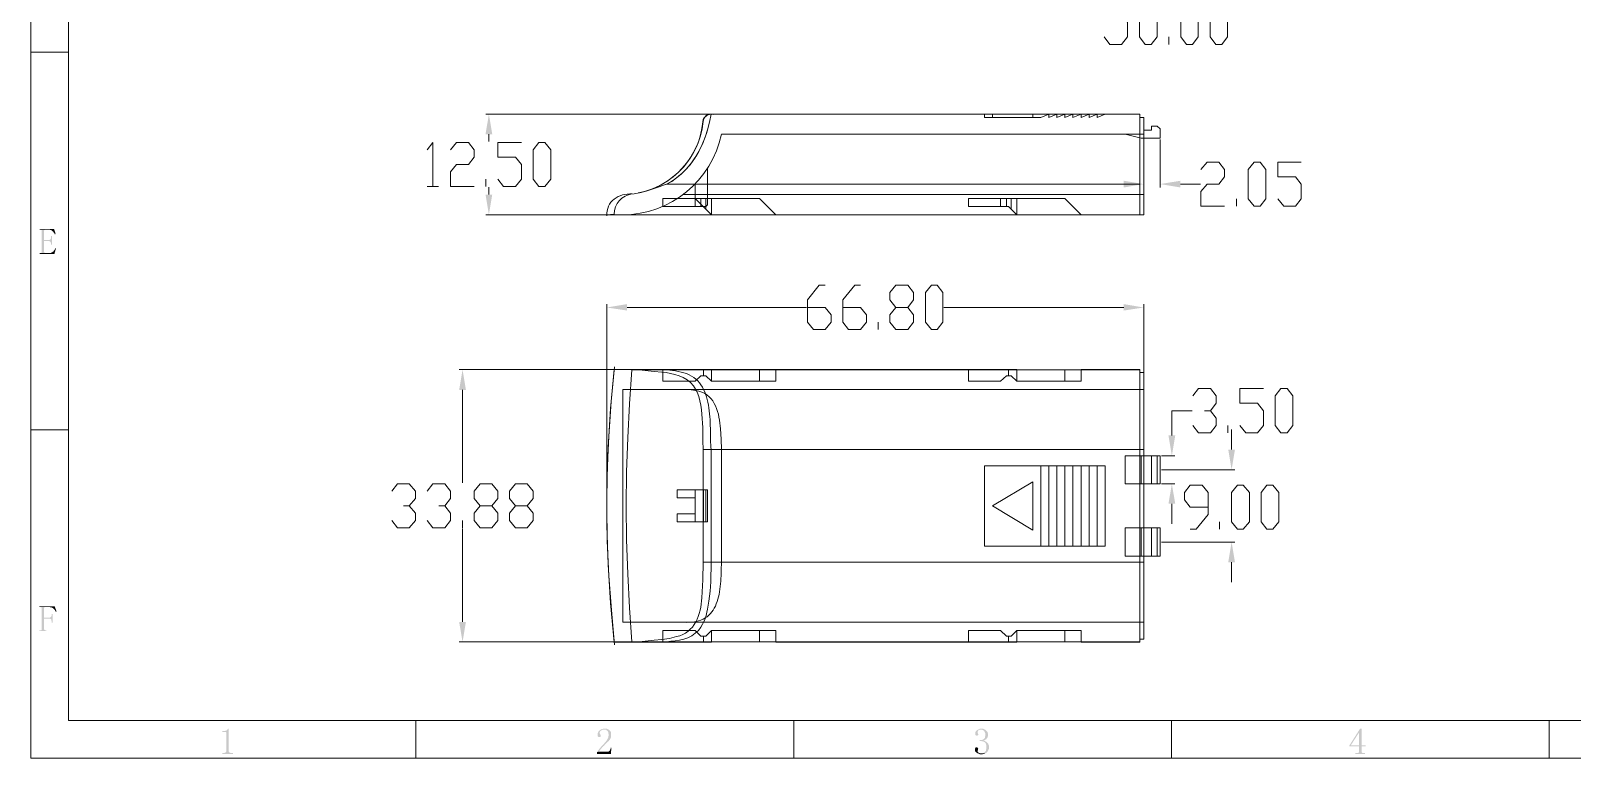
# Model space of a CAD drawing. Header units: millimetres. Extents: x 0 to 210, y 1 to 151.
# Drawn here: x 0.1 to 106.6, y 0.8 to 51.1 of the extents above; entities that cross this region are included whole.
import ezdxf

# ---------------------------------------------------------------- set-up
doc = ezdxf.new("R2010")
doc.units = ezdxf.units.MM

msp = doc.modelspace()

# ---------------------------------------------------------------- hatches: boundary and pattern name
h = msp.add_hatch(color=7)
h.dxf.hatch_style = 2
h.paths.add_polyline_path([(31.534592, 43.914313), (32.000202, 43.914313), (31.767397, 45.289978)])
h = msp.add_hatch(color=7)
h.dxf.hatch_style = 2
h.paths.add_polyline_path([(75.61938, 40.697372), (75.61938, 40.231762), (76.995045, 40.464567)])
h = msp.add_hatch(color=7)
h.dxf.hatch_style = 2
h.paths.add_polyline_path([(79.534735, 40.697372), (79.534735, 40.231762), (78.137906, 40.464567)])
h = msp.add_hatch(color=7)
h.dxf.hatch_style = 2
h.paths.add_polyline_path([(31.534592, 39.744988), (32.000202, 39.744988), (31.767397, 38.348159)])
h = msp.add_hatch(color=7)
h.dxf.hatch_style = 2
h.paths.add_polyline_path([(1.735561, 37.353447), (0.740849, 37.353447), (0.740849, 37.311119), (1.4181, 37.311119), (1.481592, 37.289955), (1.52392, 37.289955), (1.566249, 37.26879), (1.608577, 37.226462), (1.629741, 37.205298), (1.672069, 37.184134), (1.693233, 37.141806), (1.735561, 37.099478), (1.756725, 37.05715), (1.777889, 36.993657), (1.841382, 37.014821)])
h = msp.add_hatch(color=7)
h.dxf.hatch_style = 2
h.paths.add_polyline_path([(1.037146, 36.59154), (1.037146, 37.247626), (1.079475, 37.289955), (1.121803, 37.311119), (1.4181, 37.311119), (0.783177, 37.311119), (0.825506, 37.289955), (0.867834, 37.289955), (0.867834, 35.723812), (0.84667, 35.702648), (0.804341, 35.702648), (1.121803, 35.702648), (1.079475, 35.723812), (1.05831, 35.723812), (1.037146, 35.787305), (1.037146, 36.528048), (1.333444, 36.528048), (1.396936, 36.528048), (1.439264, 36.506883), (1.481592, 36.464555), (1.52392, 36.379899), (1.52392, 36.274078), (1.587413, 36.274078), (1.587413, 36.866673), (1.52392, 36.866673), (1.52392, 36.739688), (1.502756, 36.676196), (1.481592, 36.655032), (1.481592, 36.633868), (1.396936, 36.59154)])
h = msp.add_hatch(color=7)
h.dxf.hatch_style = 2
h.paths.add_polyline_path([(1.820218, 36.041274), (1.799053, 35.998945), (1.777889, 35.935453), (1.735561, 35.893125), (1.714397, 35.850797), (1.693233, 35.808469), (1.650905, 35.787305), (1.629741, 35.76614), (1.545084, 35.723812), (1.502756, 35.702648), (0.740849, 35.702648), (0.740849, 35.639156), (1.756725, 35.639156), (1.862546, 36.020109)])
h = msp.add_hatch(color=7)
h.dxf.hatch_style = 2
h.paths.add_polyline_path([(41.312399, 32.168246), (41.312399, 31.7238), (39.915569, 31.935441)])
h = msp.add_hatch(color=7)
h.dxf.hatch_style = 2
h.paths.add_polyline_path([(75.61938, 32.168246), (75.61938, 31.7238), (76.995045, 31.935441)])
h = msp.add_hatch(color=7)
h.dxf.hatch_style = 2
h.paths.add_polyline_path([(29.714481, 26.242303), (30.180091, 26.242303), (29.947286, 27.639132)])
h = msp.add_hatch(color=7)
h.dxf.hatch_style = 2
h.paths.add_polyline_path([(78.709336, 23.088854), (79.174946, 23.088854), (78.942141, 21.692024)])
h = msp.add_hatch(color=7)
h.dxf.hatch_style = 2
h.paths.add_polyline_path([(82.836332, 22.115306), (83.301942, 22.115306), (83.069137, 20.718477)])
h = msp.add_hatch(color=7)
h.dxf.hatch_style = 2
h.paths.add_polyline_path([(78.709336, 18.369263), (79.174946, 18.369263), (78.942141, 19.744929)])
h = msp.add_hatch(color=7)
h.dxf.hatch_style = 2
h.paths.add_polyline_path([(82.836332, 14.326923), (83.301942, 14.326923), (83.069137, 15.723753)])
h = msp.add_hatch(color=7)
h.dxf.hatch_style = 2
h.paths.add_polyline_path([(1.777889, 11.279295), (0.719685, 11.279295), (0.719685, 11.236967), (1.4181, 11.236967), (1.460428, 11.215803), (1.52392, 11.215803), (1.566249, 11.194639), (1.650905, 11.15231), (1.693233, 11.109982), (1.735561, 11.088818), (1.756725, 11.04649), (1.799053, 11.004162), (1.820218, 10.961834), (1.841382, 10.898341), (1.904874, 10.919505)])
h = msp.add_hatch(color=7)
h.dxf.hatch_style = 2
h.paths.add_polyline_path([(1.037146, 10.496224), (1.037146, 11.173474), (1.079475, 11.215803), (1.121803, 11.236967), (1.4181, 11.236967), (0.783177, 11.236967), (0.825506, 11.215803), (0.867834, 11.215803), (0.867834, 9.64966), (0.84667, 9.628496), (0.719685, 9.628496), (0.719685, 9.565004), (1.206459, 9.565004), (1.206459, 9.628496), (1.121803, 9.628496), (1.079475, 9.64966), (1.05831, 9.64966), (1.037146, 9.713153), (1.037146, 10.432732), (1.375772, 10.432732), (1.439264, 10.432732), (1.481592, 10.411567), (1.52392, 10.390403), (1.545084, 10.348075), (1.545084, 10.305747), (1.566249, 10.263419), (1.566249, 10.157598), (1.629741, 10.157598), (1.629741, 10.750193), (1.566249, 10.750193), (1.566249, 10.623208), (1.545084, 10.58088), (1.52392, 10.559716), (1.52392, 10.538552), (1.439264, 10.496224)])
h = msp.add_hatch(color=7)
h.dxf.hatch_style = 2
h.paths.add_polyline_path([(29.714481, 10.199927), (30.180091, 10.199927), (29.947286, 8.824261)])
h = msp.add_hatch(color=7)
h.dxf.hatch_style = 2
h.paths.add_polyline_path([(13.799089, 2.813661), (13.756761, 2.813661), (13.714433, 2.771333), (13.693269, 2.729005), (13.608613, 2.686677), (13.54512, 2.665513), (13.354643, 2.665513), (13.354643, 2.60202), (13.566284, 2.60202), (13.608613, 2.580856), (13.629777, 2.559692), (13.629777, 1.268683), (13.608613, 1.205191), (13.587448, 1.184027), (13.502792, 1.141699), (13.354643, 1.141699), (13.354643, 1.078206), (14.095386, 1.078206), (14.095386, 1.141699), (13.926074, 1.141699), (13.841417, 1.184027), (13.820253, 1.205191), (13.799089, 1.247519), (13.799089, 1.289847)])
h = msp.add_hatch(color=7)
h.dxf.hatch_style = 2
h.paths.add_polyline_path([(39.725093, 2.750169), (39.852077, 2.750169), (39.894405, 2.729005), (39.915569, 2.686677), (39.957897, 2.665513), (39.979062, 2.644348), (40.02139, 2.559692), (40.02139, 2.4962), (40.042554, 2.453872), (40.042554, 2.348051), (40.02139, 2.284559), (40.02139, 2.242231), (40.000226, 2.199903), (39.979062, 2.13641), (39.957897, 2.094082), (39.936733, 2.072918), (39.915569, 2.03059), (39.894405, 1.988262), (39.852077, 1.945934), (39.830913, 1.903606), (39.746257, 1.818949), (39.725093, 1.776621), (39.492288, 1.543816), (39.471124, 1.501488), (39.449959, 1.480324), (39.407631, 1.437996), (39.386467, 1.416832), (39.344139, 1.353339), (39.322975, 1.311011), (39.280647, 1.268683), (39.259483, 1.247519), (39.238319, 1.205191), (39.344139, 1.226355), (39.365303, 1.247519), (39.386467, 1.289847), (39.407631, 1.311011), (39.449959, 1.353339), (39.492288, 1.416832), (39.55578, 1.480324), (39.576944, 1.501488), (39.598108, 1.543816), (39.640436, 1.56498), (39.6616, 1.607308), (39.703928, 1.628472), (39.746257, 1.670801), (39.767421, 1.713129), (39.809749, 1.755457), (39.979062, 1.92477), (40.02139, 1.945934), (40.063718, 1.988262), (40.084882, 2.03059), (40.12721, 2.072918), (40.211867, 2.242231), (40.211867, 2.538528), (40.148374, 2.665513), (40.084882, 2.729005), (39.957897, 2.792497), (39.915569, 2.813661), (39.809749, 2.813661), (39.746257, 2.813661), (39.6616, 2.813661), (39.598108, 2.792497), (39.55578, 2.792497), (39.513452, 2.771333), (39.471124, 2.750169), (39.407631, 2.686677), (39.365303, 2.665513), (39.344139, 2.623184), (39.322975, 2.580856), (39.301811, 2.538528), (39.280647, 2.4962), (39.280647, 2.305723), (39.301811, 2.284559), (39.344139, 2.242231), (39.428795, 2.242231), (39.471124, 2.263395), (39.492288, 2.284559), (39.492288, 2.369215), (39.471124, 2.411544), (39.449959, 2.432708), (39.428795, 2.475036), (39.428795, 2.580856), (39.471124, 2.665513), (39.513452, 2.686677), (39.534616, 2.707841), (39.619272, 2.750169)])
h = msp.add_hatch(color=7)
h.dxf.hatch_style = 2
h.paths.add_polyline_path([(65.756916, 2.750169), (65.841573, 2.750169), (65.883901, 2.729005), (65.926229, 2.707841), (65.968557, 2.686677), (66.032049, 2.559692), (66.053213, 2.4962), (66.053213, 2.305723), (66.032049, 2.242231), (66.032049, 2.199903), (66.010885, 2.157575), (65.968557, 2.115246), (65.926229, 2.094082), (65.883901, 2.072918), (65.799244, 2.03059), (65.67226, 2.03059), (65.67226, 1.967098), (65.799244, 1.967098), (65.841573, 1.945934), (65.905065, 1.945934), (65.989721, 1.903606), (66.010885, 1.882441), (66.053213, 1.861277), (66.053213, 1.840113), (66.074378, 1.818949), (66.095542, 1.776621), (66.116706, 1.713129), (66.116706, 1.670801), (66.13787, 1.607308), (66.13787, 1.501488), (66.116706, 1.437996), (66.116706, 1.395668), (66.095542, 1.332175), (66.095542, 1.289847), (66.074378, 1.268683), (66.053213, 1.226355), (66.032049, 1.226355), (66.010885, 1.184027), (65.926229, 1.141699), (65.862737, 1.120534), (65.756916, 1.120534), (66.053213, 1.120534), (66.13787, 1.162863), (66.201362, 1.226355), (66.307182, 1.437996), (66.307182, 1.649637), (66.286018, 1.691965), (66.264854, 1.755457), (66.24369, 1.797785), (66.222526, 1.797785), (66.201362, 1.840113), (66.13787, 1.903606), (66.095542, 1.92477), (66.032049, 1.967098), (65.989721, 1.988262), (65.926229, 2.009426), (65.968557, 2.009426), (66.032049, 2.051754), (66.116706, 2.094082), (66.13787, 2.13641), (66.180198, 2.157575), (66.180198, 2.178739), (66.222526, 2.263395), (66.24369, 2.326887), (66.24369, 2.475036), (66.222526, 2.517364), (66.222526, 2.559692), (66.201362, 2.60202), (66.053213, 2.750169), (66.010885, 2.771333), (65.947393, 2.792497), (65.905065, 2.813661), (65.862737, 2.813661), (65.799244, 2.813661), (65.67226, 2.813661), (65.587604, 2.771333), (65.460619, 2.707841), (65.418291, 2.665513), (65.375963, 2.580856), (65.375963, 2.390379), (65.397127, 2.369215), (65.481783, 2.326887), (65.502947, 2.348051), (65.545275, 2.369215), (65.56644, 2.390379), (65.56644, 2.453872), (65.524111, 2.538528), (65.524111, 2.60202), (65.545275, 2.665513), (65.608768, 2.729005), (65.67226, 2.750169)])
h = msp.add_hatch(color=7)
h.dxf.hatch_style = 2
h.paths.add_polyline_path([(91.873396, 2.559692), (91.873396, 1.670801), (91.301966, 1.670801), (92.042709, 1.670801), (92.042709, 2.813661), (91.936889, 2.813661), (91.196146, 1.649637), (91.196146, 1.607308), (91.873396, 1.607308), (91.873396, 1.205191), (91.852232, 1.162863), (91.831068, 1.162863), (91.78874, 1.141699), (91.619427, 1.141699), (91.619427, 1.078206), (92.275514, 1.078206), (92.275514, 1.141699), (92.127365, 1.141699), (92.085037, 1.162863), (92.042709, 1.205191), (92.042709, 1.607308), (92.317842, 1.607308), (92.317842, 1.670801), (91.301966, 1.670801)])
h = msp.add_hatch(color=7)
h.dxf.hatch_style = 2
h.paths.add_polyline_path([(40.233031, 1.501488), (40.190702, 1.501488), (40.169538, 1.480324), (40.169538, 1.416832), (40.106046, 1.289847), (40.084882, 1.289847), (40.042554, 1.247519), (40.000226, 1.226355), (39.344139, 1.226355), (39.238319, 1.205191), (39.238319, 1.078206), (40.190702, 1.078206)])
h = msp.add_hatch(color=7)
h.dxf.hatch_style = 2
h.paths.add_polyline_path([(65.439455, 1.543816), (65.418291, 1.543816), (65.375963, 1.501488), (65.375963, 1.480324), (65.333635, 1.437996), (65.333635, 1.374503), (65.354799, 1.311011), (65.354799, 1.268683), (65.397127, 1.226355), (65.418291, 1.184027), (65.460619, 1.162863), (65.481783, 1.141699), (65.524111, 1.120534), (65.587604, 1.09937), (65.67226, 1.057042), (65.862737, 1.057042), (65.926229, 1.078206), (65.968557, 1.078206), (66.053213, 1.120534), (65.693424, 1.120534), (65.56644, 1.184027), (65.524111, 1.226355), (65.524111, 1.268683), (65.545275, 1.332175), (65.545275, 1.374503), (65.56644, 1.416832), (65.56644, 1.437996), (65.545275, 1.480324), (65.524111, 1.501488), (65.502947, 1.522652)])

# ---------------------------------------------------------------- linework, layer by layer
at = {"color": 7, "lineweight": 0}
for points in [[(0.127091, 0.781909), (0.127091, 150.517806)], [(2.730273, 3.385091), (2.730273, 147.914623)], [(74.264878, 50.644492), (74.666996, 50.11539), (75.471231, 50.11539), (75.873349, 50.644492), (75.873349, 51.660368), (75.471231, 52.168306), (74.264878, 52.168306), (74.264878, 53.184182), (75.873349, 53.184182)], [(78.7305, 50.11539), (78.7305, 50.644492)], [(2.730273, 49.586288), (0.127091, 49.586288)], [(54.666936, 45.289978), (31.555756, 45.289978)], [(41.291235, 39.744988), (41.794712, 39.789807), (42.286788, 39.881794), (42.76493, 40.018557), (43.226608, 40.197701), (43.669289, 40.416834), (44.090443, 40.673563), (44.487539, 40.965493), (44.858044, 41.290231), (45.199429, 41.645385), (45.50916, 42.02856), (45.784708, 42.437364), (46.023541, 42.869402), (46.223127, 43.322283), (46.380935, 43.793612), (46.494433, 44.280995), (46.561092, 44.78204)], [(47.238343, 45.289978), (46.984373, 45.289978), (46.818748, 45.213705), (46.677891, 45.093549), (46.579164, 44.939333), (46.539928, 44.760876), (46.486363, 44.315061), (46.393749, 43.878541), (46.26401, 43.453292), (46.09907, 43.041294), (45.900852, 42.644525), (45.671281, 42.264961), (45.412279, 41.904582), (45.12577, 41.565364), (44.813679, 41.249287), (44.477928, 40.958327), (44.120442, 40.694463), (43.743144, 40.459673), (43.347957, 40.255935), (42.936806, 40.085226), (42.511615, 39.949525), (42.074306, 39.850809)], [(46.539928, 44.760876), (46.486564, 44.315879), (46.394038, 43.879857), (46.264292, 43.454834), (46.099268, 43.042832), (45.900909, 42.645875), (45.671157, 42.265984), (45.411953, 41.905184), (45.125241, 41.565496), (44.812962, 41.248945), (44.47706, 40.957552), (44.119475, 40.693341), (43.742152, 40.458334), (43.34703, 40.254554), (42.936054, 40.084025), (42.511165, 39.948769), (42.074306, 39.850809)], [(47.111358, 45.289978), (47.008654, 44.755519), (46.874915, 44.226748), (46.708207, 43.707632), (46.506594, 43.202142), (46.268143, 42.714243), (45.990918, 42.247906), (45.672986, 41.807098), (45.312411, 41.395787), (45.037278, 41.141818), (44.719816, 40.887849), (44.402355, 40.655044), (44.06373, 40.464567)], [(47.301835, 45.268814), (47.206559, 45.287734), (47.107621, 45.293517), (47.008369, 45.285493), (46.912151, 45.262994), (46.822315, 45.225349), (46.74221, 45.171889), (46.675184, 45.101945), (46.624584, 45.014845), (46.539928, 44.760876)], [(47.111358, 45.289978), (46.899717, 45.268814), (46.730404, 45.14183), (46.60342, 44.993681), (46.561092, 44.78204)], [(76.719912, 45.289978), (47.111358, 45.289978)], [(66.010885, 45.289978), (66.010885, 45.078338)], [(69.883913, 45.078338), (66.010885, 45.078338)], [(66.561152, 45.289978), (66.561152, 45.078338)], [(69.333647, 45.289978), (69.333647, 45.078338)], [(70.455343, 45.289978), (69.883913, 45.078338)], [(71.005609, 45.289978), (70.455343, 45.078338)], [(70.455343, 45.078338), (70.455343, 45.289978)], [(71.555875, 45.289978), (71.005609, 45.078338)], [(71.005609, 45.078338), (71.005609, 45.289978)], [(72.106142, 45.289978), (71.555875, 45.078338)], [(71.555875, 45.078338), (71.555875, 45.289978)], [(72.677572, 45.289978), (72.106142, 45.078338)], [(72.106142, 45.078338), (72.106142, 45.289978)], [(73.227838, 45.289978), (72.677572, 45.078338)], [(72.677572, 45.078338), (72.677572, 45.289978)], [(73.778104, 45.289978), (73.227838, 45.078338)], [(73.227838, 45.078338), (73.227838, 45.289978)], [(74.32837, 45.289978), (73.778104, 45.078338)], [(73.778104, 45.078338), (73.778104, 45.289978)], [(76.719912, 38.348159), (76.719912, 45.289978)], [(76.995045, 45.078338), (76.719912, 45.078338)], [(76.995045, 38.348159), (76.995045, 45.078338)], [(31.767397, 43.914313), (31.767397, 43.406375)], [(41.016102, 38.348159), (41.624151, 38.372141), (42.220793, 38.450321), (42.803269, 38.580338), (43.36882, 38.759833), (43.914687, 38.986448), (44.438111, 39.257822), (44.936332, 39.571596), (45.406591, 39.925412), (45.846129, 40.31691), (46.252187, 40.743731), (46.622006, 41.203515), (46.952826, 41.693903), (47.241888, 42.212536), (47.486434, 42.757055), (47.683703, 43.3251), (47.830937, 43.914313)], [(44.042566, 40.464567), (44.329723, 40.626789), (44.603191, 40.806787), (44.862915, 41.003485), (45.108839, 41.21581), (45.340907, 41.442687), (45.559063, 41.683042), (45.763252, 41.935801), (45.953418, 42.19989), (46.129505, 42.474234), (46.291456, 42.75776), (46.439217, 43.049392), (46.572732, 43.348058), (46.691944, 43.652682), (46.796799, 43.96219), (46.887239, 44.275509), (46.963209, 44.591564)], [(76.995045, 43.914313), (47.830937, 43.914313)], [(76.825732, 43.63918), (75.7252, 43.914313)], [(76.995045, 44.189446), (77.545311, 44.189446)], [(77.926265, 44.464579), (77.545311, 44.464579)], [(77.545311, 44.189446), (77.545311, 44.464579)], [(78.137906, 44.295266), (77.926265, 44.464579)], [(78.137906, 43.63918), (78.137906, 44.295266)], [(27.492252, 42.834945), (27.894369, 43.342883), (27.894369, 40.295255)], [(29.121886, 42.834945), (29.524004, 43.342883), (30.349403, 43.342883), (30.751521, 42.834945), (30.751521, 42.327007), (30.349403, 41.819069), (29.524004, 41.819069), (29.121886, 41.311131), (29.121886, 40.295255), (30.751521, 40.295255)], [(32.381155, 40.803193), (32.783273, 40.295255), (33.608672, 40.295255), (34.01079, 40.803193), (34.01079, 41.819069), (33.608672, 42.327007), (32.381155, 42.327007), (32.381155, 43.342883), (34.01079, 43.342883)], [(78.137906, 43.63918), (76.825732, 43.63918)], [(76.995045, 43.554524), (76.995045, 40.231762)], [(78.137906, 43.554524), (78.137906, 40.231762)], [(46.857389, 41.522771), (46.857389, 39.025409)], [(80.952729, 41.480443), (81.376011, 41.988381), (82.180246, 41.988381), (82.582363, 41.480443), (82.582363, 40.972505), (82.180246, 40.464567), (81.376011, 40.464567), (80.952729, 39.956629), (80.952729, 38.940753), (82.582363, 38.940753)], [(86.264914, 39.448691), (86.667032, 38.940753), (87.471267, 38.940753), (87.873384, 39.448691), (87.873384, 40.464567), (87.471267, 40.972505), (86.264914, 40.972505), (86.264914, 41.988381), (87.873384, 41.988381)], [(31.555756, 40.295255), (31.555756, 40.803193)], [(42.137798, 39.850809), (42.624572, 39.977793), (43.111346, 40.125942), (43.59812, 40.295255), (43.830925, 40.401075), (44.06373, 40.464567)], [(44.042566, 40.464567), (43.090182, 40.125942), (42.624572, 39.977793), (42.137798, 39.850809)], [(44.042566, 40.464567), (76.719912, 40.464567), (44.06373, 40.464567)], [(46.010826, 40.485731), (46.010826, 38.919589)], [(75.61938, 40.464567), (74.22255, 40.464567)], [(79.534735, 40.464567), (80.910401, 40.464567)], [(27.492252, 40.295255), (28.296487, 40.295255)], [(31.767397, 39.744988), (31.767397, 40.252926)], [(41.672188, 39.787316), (41.496985, 39.790684), (41.324601, 39.779783), (41.156301, 39.754853), (40.99335, 39.716136), (40.837013, 39.66387), (40.688554, 39.598297), (40.549239, 39.519656), (40.420333, 39.428188), (40.303099, 39.324134), (40.198804, 39.207733), (40.108712, 39.079225), (40.034088, 38.938852), (39.976197, 38.786852), (39.936304, 38.623468), (39.915673, 38.448937), (39.915569, 38.263502)], [(40.423507, 38.390487), (40.441949, 38.648497), (40.510197, 38.891729), (40.622634, 39.115657), (40.773641, 39.315754), (40.957601, 39.487495), (41.168896, 39.626354), (41.40191, 39.727803), (41.651024, 39.787316)], [(43.788597, 38.919589), (43.788597, 39.469855)], [(50.455283, 39.469855), (43.788597, 39.469855)], [(76.995045, 39.744988), (45.185426, 39.744988)], [(47.132522, 39.469855), (47.132522, 38.348159), (46.010826, 39.469855)], [(46.412943, 39.469855), (46.412943, 38.919589)], [(46.751569, 39.469855), (46.751569, 38.750276)], [(51.57698, 38.348159), (50.455283, 39.469855)], [(71.555875, 39.469855), (64.889189, 39.469855)], [(64.889189, 38.919589), (64.889189, 39.469855)], [(67.111418, 39.469855), (67.111418, 38.919589)], [(67.513535, 39.469855), (67.513535, 38.919589)], [(67.830997, 39.469855), (67.830997, 38.750276)], [(68.233114, 39.469855), (68.233114, 38.348159)], [(72.677572, 38.348159), (71.555875, 39.469855)], [(83.407763, 38.940753), (83.407763, 39.448691)], [(54.666936, 38.348159), (31.555756, 38.348159)], [(39.915569, 38.348159), (40.423507, 38.390487)], [(39.915569, 38.348159), (40.423507, 38.390487)], [(39.915569, 38.348159), (39.915569, 38.369323)], [(39.915569, 38.348159), (76.995045, 38.348159)], [(40.423507, 38.348159), (40.423507, 38.390487)], [(46.751569, 38.919589), (43.788597, 38.919589)], [(46.857389, 39.025409), (46.751569, 38.919589)], [(67.661684, 38.919589), (64.889189, 38.919589)], [(68.233114, 38.348159), (67.661684, 38.919589)], [(53.778045, 31.935441), (55.005561, 31.935441), (55.407679, 31.427503), (55.407679, 30.919565), (55.005561, 30.411627), (54.180162, 30.411627), (53.778045, 30.919565), (53.778045, 32.464543), (54.58228, 33.480419), (55.005561, 33.480419)], [(56.211914, 31.935441), (57.439431, 31.935441), (57.841549, 31.427503), (57.841549, 30.919565), (57.439431, 30.411627), (56.614032, 30.411627), (56.211914, 30.919565), (56.211914, 32.464543), (57.037314, 33.480419), (57.439431, 33.480419)], [(59.873301, 30.411627), (59.471183, 30.919565), (59.471183, 31.427503), (59.873301, 31.935441), (60.6987, 31.935441), (61.100818, 32.464543), (61.100818, 32.972481), (60.6987, 33.480419), (59.873301, 33.480419), (59.471183, 32.972481), (59.471183, 32.464543), (59.873301, 31.935441)], [(39.915569, 18.834873), (39.915569, 32.168246)], [(76.995045, 18.305771), (76.995045, 32.168246)], [(41.312399, 31.935441), (53.714552, 31.935441)], [(58.666948, 30.411627), (58.666948, 30.919565)], [(60.6987, 31.935441), (61.100818, 31.427503), (61.100818, 30.919565), (60.6987, 30.411627), (59.873301, 30.411627)], [(75.61938, 31.935441), (63.196062, 31.935441)], [(40.444671, 27.829609), (40.211867, 25.438067), (40.042554, 23.025362), (39.936733, 20.63382), (39.915569, 18.221115), (39.936733, 15.808409), (40.042554, 13.395703), (40.233031, 11.004162), (40.444671, 8.61262)], [(53.100794, 27.639132), (29.714481, 27.639132)], [(40.423507, 27.639132), (40.169538, 24.951293), (40.000226, 22.263455), (39.915569, 19.575616), (39.915569, 16.866613), (40.000226, 14.178774), (40.169538, 11.490936), (40.423507, 8.803097)], [(40.423507, 27.639132), (47.132522, 27.639132)], [(40.423507, 27.639132), (41.651024, 27.617968)], [(41.651024, 27.617968), (41.481712, 25.268755), (41.354727, 22.919541), (41.270071, 20.570328), (41.248907, 18.221115), (41.270071, 15.871901), (41.354727, 13.522688), (41.481712, 11.173474), (41.651024, 8.824261)], [(41.651024, 27.617968), (42.137798, 27.617968)], [(42.137798, 27.617968), (44.06373, 27.617968)], [(45.905005, 26.517436), (45.694716, 26.745613), (45.45464, 26.934252), (45.190407, 27.087533), (44.907648, 27.209633), (44.611991, 27.304733), (44.309068, 27.377012), (44.004508, 27.430647), (43.70394, 27.469819), (43.174838, 27.512148), (42.137798, 27.617968)], [(43.788597, 27.617968), (43.788597, 26.834897)], [(43.788597, 27.617968), (50.455283, 27.617968)], [(46.582256, 27.617968), (43.788597, 27.617968)], [(46.010826, 26.834897), (43.788597, 26.834897)], [(76.719912, 27.617968), (44.06373, 27.617968)], [(47.111358, 22.115306), (47.100363, 22.278446), (47.091998, 22.448624), (47.085691, 22.625155), (47.080871, 22.807353), (47.076964, 22.994534), (47.0734, 23.186012), (47.069606, 23.381101), (47.065012, 23.579117), (47.059045, 23.779373), (47.051133, 23.981185), (47.040704, 24.183868), (47.027187, 24.386735), (47.010011, 24.589102), (46.988602, 24.790283), (46.96239, 24.989593), (46.930802, 25.186347), (46.893267, 25.379859), (46.849213, 25.569444), (46.798068, 25.754416), (46.739261, 25.93409), (46.672219, 26.107782), (46.596371, 26.274804), (46.511145, 26.434473), (46.415969, 26.586103), (46.310272, 26.729008), (46.193481, 26.862504), (46.065025, 26.985904), (45.924332, 27.098524), (45.77083, 27.199678), (45.603948, 27.288681), (45.423113, 27.364847), (45.227754, 27.427491), (44.656324, 27.554476), (44.06373, 27.617968)], [(46.412943, 27.21585), (46.010826, 26.834897)], [(46.751569, 27.21585), (46.412943, 27.21585)], [(47.132522, 27.639132), (46.582256, 27.617968)], [(46.582256, 27.617968), (46.582256, 27.21585)], [(47.132522, 26.834897), (46.751569, 27.21585)], [(47.132522, 27.639132), (47.132522, 26.834897)], [(51.57698, 26.834897), (47.132522, 26.834897)], [(51.57698, 27.639132), (50.455283, 27.617968)], [(50.455283, 27.617968), (50.455283, 26.834897)], [(51.57698, 27.639132), (51.57698, 26.834897)], [(51.57698, 27.639132), (68.233114, 27.639132)], [(64.889189, 27.617968), (64.889189, 26.834897)], [(71.555875, 27.617968), (64.889189, 27.617968), (67.661684, 27.617968)], [(67.111418, 26.834897), (64.889189, 26.834897)], [(67.513535, 27.21585), (67.111418, 26.834897)], [(67.830997, 27.21585), (67.513535, 27.21585)], [(68.233114, 27.639132), (67.661684, 27.617968)], [(67.661684, 27.617968), (67.661684, 27.21585)], [(68.233114, 26.834897), (67.830997, 27.21585)], [(68.233114, 27.639132), (68.233114, 26.834897)], [(72.677572, 26.834897), (68.233114, 26.834897)], [(72.677572, 27.639132), (71.555875, 27.617968)], [(71.555875, 27.617968), (71.555875, 26.834897)], [(72.677572, 27.639132), (76.719912, 27.639132)], [(72.677572, 27.639132), (72.677572, 26.834897)], [(76.719912, 8.803097), (76.719912, 27.639132)], [(76.995045, 27.448655), (76.719912, 27.448655)], [(76.995045, 27.448655), (76.995045, 9.014738)], [(29.947286, 26.242303), (29.947286, 19.808421)], [(41.016102, 10.178763), (41.016102, 26.263467)], [(76.995045, 26.263467), (41.016102, 26.263467)], [(45.185426, 26.263467), (45.545216, 26.263467), (45.905005, 26.221138), (46.264795, 26.157646), (46.472903, 26.090379), (46.660656, 26.002069), (46.829154, 25.894499), (46.979496, 25.769451), (47.11278, 25.628707), (47.230106, 25.47405), (47.332573, 25.307264), (47.42128, 25.13013), (47.497325, 24.944431), (47.561808, 24.75195), (47.615828, 24.554469), (47.660483, 24.353772), (47.696874, 24.15164), (47.726098, 23.949856), (47.749255, 23.750203), (47.767445, 23.554464), (47.809773, 22.834885), (47.830937, 22.115306)], [(45.905005, 26.517436), (46.03199, 26.284631), (46.158974, 26.07299), (46.257172, 25.778117), (46.334967, 25.479155), (46.395334, 25.176813), (46.44125, 24.871796), (46.475691, 24.564811), (46.501634, 24.256566), (46.522054, 23.947766), (46.539928, 23.63912), (46.539928, 22.729065), (46.561092, 22.115306)], [(80.381299, 25.819021), (80.783416, 26.326959), (81.608815, 26.326959), (82.010933, 25.819021), (82.010933, 25.311083), (81.608815, 24.803145), (81.185534, 24.803145)], [(83.640568, 23.787269), (84.042685, 23.279331), (84.84692, 23.279331), (85.270202, 23.787269), (85.270202, 24.803145), (84.84692, 25.311083), (83.640568, 25.311083), (83.640568, 26.326959), (85.270202, 26.326959)], [(78.942141, 23.088854), (78.942141, 24.803145), (80.33897, 24.803145)], [(81.608815, 24.803145), (82.010933, 24.295207), (82.010933, 23.787269), (81.608815, 23.279331), (80.783416, 23.279331), (80.381299, 23.787269)], [(2.730273, 23.469807), (0.127091, 23.469807)], [(82.815168, 23.279331), (82.815168, 23.787269)], [(83.069137, 22.115306), (83.069137, 23.490972)], [(46.561092, 22.115306), (46.561092, 14.326923)], [(46.561092, 22.115306), (76.995045, 22.115306)], [(47.111358, 14.326923), (47.111358, 22.115306)], [(47.830937, 22.115306), (47.830937, 14.326923)], [(78.137906, 21.692024), (75.7252, 21.692024)], [(75.7252, 19.744929), (75.7252, 21.692024)], [(76.825732, 19.744929), (76.825732, 21.692024)], [(77.545311, 21.692024), (77.545311, 19.744929)], [(77.926265, 21.692024), (77.926265, 19.744929)], [(78.137906, 21.692024), (78.137906, 19.744929)], [(78.222562, 21.692024), (79.153782, 21.692024)], [(74.32837, 20.99361), (66.010885, 20.99361)], [(66.010885, 20.99361), (66.010885, 15.44862)], [(69.883913, 20.99361), (69.883913, 15.44862)], [(70.455343, 20.99361), (70.455343, 15.44862)], [(71.005609, 20.99361), (71.005609, 15.44862)], [(71.555875, 20.99361), (71.555875, 15.44862)], [(72.106142, 20.99361), (72.106142, 15.44862)], [(72.677572, 20.99361), (72.677572, 15.44862)], [(73.227838, 20.99361), (73.227838, 15.44862)], [(73.778104, 20.99361), (73.778104, 15.44862)], [(74.32837, 20.99361), (74.32837, 15.44862)], [(78.222562, 20.718477), (83.280778, 20.718477)], [(25.058382, 19.236991), (25.4605, 19.744929), (26.264735, 19.744929), (26.688017, 19.236991), (26.688017, 18.729053), (26.264735, 18.221115), (25.862617, 18.221115)], [(27.492252, 19.236991), (27.894369, 19.744929), (28.719769, 19.744929), (29.121886, 19.236991), (29.121886, 18.729053), (28.719769, 18.221115), (28.317651, 18.221115)], [(31.153638, 16.6973), (30.751521, 17.205239), (30.751521, 17.713177), (31.153638, 18.221115), (31.979038, 18.221115), (32.381155, 18.729053), (32.381155, 19.236991), (31.979038, 19.744929), (31.153638, 19.744929), (30.751521, 19.236991), (30.751521, 18.729053), (31.153638, 18.221115)], [(33.608672, 16.6973), (33.185391, 17.205239), (33.185391, 17.713177), (33.608672, 18.221115), (34.412907, 18.221115), (34.815025, 18.729053), (34.815025, 19.236991), (34.412907, 19.744929), (33.608672, 19.744929), (33.185391, 19.236991), (33.185391, 18.729053), (33.608672, 18.221115)], [(44.783309, 19.342811), (44.783309, 18.771381)], [(46.857389, 19.342811), (44.783309, 19.342811)], [(46.010826, 17.120582), (46.010826, 19.342811)], [(46.582256, 17.120582), (46.582256, 19.342811)], [(46.751569, 17.120582), (46.751569, 19.342811)], [(46.857389, 19.342811), (46.857389, 17.120582)], [(69.333647, 19.893077), (66.561152, 18.221115)], [(69.333647, 19.893077), (69.333647, 16.549152)], [(78.137906, 19.744929), (75.7252, 19.744929)], [(78.222562, 19.744929), (79.153782, 19.744929)], [(80.211986, 16.612644), (80.614104, 16.612644), (81.439503, 17.62852), (81.439503, 19.152334), (81.037385, 19.660272), (80.211986, 19.660272), (79.809868, 19.152334), (79.809868, 18.644396), (80.211986, 18.136458), (81.439503, 18.136458)], [(26.264735, 18.221115), (26.688017, 17.713177), (26.688017, 17.205239), (26.264735, 16.6973), (25.4605, 16.6973), (25.058382, 17.205239)], [(28.719769, 18.221115), (29.121886, 17.713177), (29.121886, 17.205239), (28.719769, 16.6973), (27.894369, 16.6973), (27.492252, 17.205239)], [(31.979038, 18.221115), (32.381155, 17.713177), (32.381155, 17.205239), (31.979038, 16.6973), (31.153638, 16.6973)], [(34.412907, 18.221115), (34.815025, 17.713177), (34.815025, 17.205239), (34.412907, 16.6973), (33.608672, 16.6973)], [(46.010826, 18.771381), (44.783309, 18.771381)], [(69.333647, 16.549152), (66.561152, 18.221115)], [(78.942141, 18.369263), (78.942141, 16.972434)], [(29.947286, 16.6973), (29.947286, 17.205239)], [(44.783309, 17.670848), (44.783309, 17.120582)], [(46.010826, 17.670848), (44.783309, 17.670848)], [(44.783309, 17.120582), (46.857389, 17.120582)], [(82.243738, 16.612644), (82.243738, 17.120582)], [(29.947286, 10.199927), (29.947286, 16.654972)], [(78.137906, 16.6973), (75.7252, 16.6973)], [(75.7252, 14.750205), (75.7252, 16.6973)], [(76.825732, 14.750205), (76.825732, 16.6973)], [(77.545311, 16.6973), (77.545311, 14.750205)], [(77.926265, 16.6973), (77.926265, 14.750205)], [(78.137906, 16.6973), (78.137906, 14.750205)], [(74.32837, 15.44862), (66.010885, 15.44862)], [(78.222562, 15.723753), (83.280778, 15.723753)], [(46.561092, 14.326923), (46.539928, 13.099406), (46.476435, 11.871889), (46.460936, 11.654261), (46.436184, 11.435779), (46.40147, 11.218044), (46.356081, 11.002657), (46.299306, 10.79122), (46.230434, 10.585334), (46.148753, 10.3866), (46.053551, 10.19662), (45.944117, 10.016994), (45.819739, 9.849324), (45.679707, 9.695211), (45.523308, 9.556257), (45.349831, 9.434063), (45.158564, 9.330229), (44.948797, 9.246358), (44.719816, 9.184051), (44.233043, 9.057066), (43.70394, 8.993574), (43.174838, 8.930082), (42.137798, 8.824261), (41.651024, 8.824261)], [(47.830937, 14.326923), (47.826412, 14.142626), (47.821893, 13.956373), (47.816875, 13.768712), (47.810854, 13.58019), (47.803324, 13.391358), (47.79378, 13.202761), (47.781719, 13.01495), (47.766634, 12.828473), (47.748023, 12.643877), (47.725379, 12.461712), (47.698198, 12.282524), (47.665975, 12.106864), (47.628205, 11.935279), (47.584385, 11.768318), (47.534008, 11.606529), (47.476571, 11.450459), (47.411568, 11.300659), (47.338494, 11.157675), (47.256846, 11.022057), (47.166118, 10.894352), (47.065805, 10.77511), (46.955403, 10.664878), (46.834407, 10.564204), (46.702312, 10.473638), (46.558614, 10.393727), (46.402807, 10.325019), (46.234388, 10.268064), (46.05285, 10.22341), (45.85769, 10.191604), (45.648402, 10.173195), (45.424483, 10.168732), (45.185426, 10.178763)], [(46.561092, 14.326923), (76.995045, 14.326923)], [(47.111358, 14.326923), (47.090194, 12.972422), (47.047866, 12.316335), (46.963209, 11.639084)], [(78.137906, 14.750205), (75.7252, 14.750205)], [(83.069137, 14.326923), (83.069137, 12.951258)], [(42.137798, 8.824261), (44.042566, 8.824261), (44.338863, 8.866589), (44.63516, 8.887753), (44.931457, 8.951246), (45.221686, 9.012638), (45.509369, 9.104553), (45.777938, 9.236217), (46.010826, 9.416855), (46.243631, 9.607332), (46.412943, 9.840137), (46.666912, 10.305747), (46.751569, 10.559716), (46.878553, 11.088818), (46.963209, 11.639084)], [(76.995045, 10.178763), (41.016102, 10.178763)], [(43.788597, 8.824261), (43.788597, 9.607332)], [(43.788597, 9.607332), (46.010826, 9.607332)], [(46.412943, 9.226379), (46.010826, 9.607332)], [(46.751569, 9.226379), (47.132522, 9.607332)], [(47.132522, 8.803097), (47.132522, 9.607332)], [(47.132522, 9.607332), (51.57698, 9.607332)], [(50.455283, 8.824261), (50.455283, 9.607332)], [(51.57698, 9.607332), (51.57698, 8.803097)], [(64.889189, 9.607332), (67.111418, 9.607332)], [(64.889189, 8.824261), (64.889189, 9.607332)], [(67.513535, 9.226379), (67.111418, 9.607332)], [(67.830997, 9.226379), (68.233114, 9.607332)], [(68.233114, 9.607332), (72.677572, 9.607332)], [(68.233114, 8.803097), (68.233114, 9.607332)], [(71.555875, 8.824261), (71.555875, 9.607332)], [(72.677572, 9.607332), (72.677572, 8.803097)], [(48.846813, 8.824261), (29.714481, 8.824261)], [(41.651024, 8.824261), (40.423507, 8.803097)], [(40.423507, 8.803097), (47.132522, 8.803097)], [(46.582256, 8.824261), (43.788597, 8.824261), (50.455283, 8.824261)], [(44.042566, 8.824261), (76.719912, 8.824261)], [(46.412943, 9.226379), (46.751569, 9.226379)], [(46.582256, 9.226379), (46.582256, 8.824261)], [(47.132522, 8.803097), (46.582256, 8.824261)], [(51.57698, 8.803097), (50.455283, 8.824261)], [(51.57698, 8.803097), (68.233114, 8.803097)], [(67.661684, 8.824261), (64.889189, 8.824261)], [(64.889189, 8.824261), (71.555875, 8.824261)], [(67.513535, 9.226379), (67.830997, 9.226379)], [(67.661684, 9.226379), (67.661684, 8.824261)], [(68.233114, 8.803097), (67.661684, 8.824261)], [(72.677572, 8.803097), (71.555875, 8.824261)], [(72.677572, 8.803097), (76.719912, 8.803097)], [(76.995045, 9.014738), (76.719912, 9.014738)], [(207.259984, 3.385091), (2.730273, 3.385091)], [(26.730345, 3.385091), (26.730345, 0.781909)], [(52.825661, 3.385091), (52.825661, 0.781909)], [(78.920977, 3.385091), (78.920977, 0.781909)], [(104.995129, 3.385091), (104.995129, 0.781909)], [(209.884331, 0.781909), (0.127091, 0.781909)]]:
    msp.add_lwpolyline(points, dxfattribs=at)
for points in [[(77.100866, 50.11539), (76.698748, 50.644492), (76.698748, 52.676244), (77.100866, 53.184182), (77.502983, 53.184182), (77.926265, 52.676244), (77.926265, 50.644492), (77.502983, 50.11539)], [(79.958017, 50.11539), (79.555899, 50.644492), (79.555899, 52.676244), (79.958017, 53.184182), (80.360134, 53.184182), (80.762252, 52.676244), (80.762252, 50.644492), (80.360134, 50.11539)], [(81.989769, 50.11539), (81.587651, 50.644492), (81.587651, 52.676244), (81.989769, 53.184182), (82.391887, 53.184182), (82.794004, 52.676244), (82.794004, 50.644492), (82.391887, 50.11539)], [(35.217143, 40.295255), (34.815025, 40.803193), (34.815025, 42.834945), (35.217143, 43.342883), (35.640424, 43.342883), (36.042542, 42.834945), (36.042542, 40.803193), (35.640424, 40.295255)], [(84.63528, 38.940753), (84.211998, 39.448691), (84.211998, 41.480443), (84.63528, 41.988381), (85.037397, 41.988381), (85.439515, 41.480443), (85.439515, 39.448691), (85.037397, 38.940753)], [(62.328335, 30.411627), (61.926217, 30.919565), (61.926217, 32.972481), (62.328335, 33.480419), (62.730452, 33.480419), (63.13257, 32.972481), (63.13257, 30.919565), (62.730452, 30.411627)], [(86.476555, 23.279331), (86.074437, 23.787269), (86.074437, 25.819021), (86.476555, 26.326959), (86.899837, 26.326959), (87.301954, 25.819021), (87.301954, 23.787269), (86.899837, 23.279331)], [(83.471255, 16.612644), (83.069137, 17.120582), (83.069137, 19.152334), (83.471255, 19.660272), (83.873372, 19.660272), (84.296654, 19.152334), (84.296654, 17.120582), (83.873372, 16.612644)], [(85.503007, 16.612644), (85.100889, 17.120582), (85.100889, 19.152334), (85.503007, 19.660272), (85.905125, 19.660272), (86.328406, 19.152334), (86.328406, 17.120582), (85.905125, 16.612644)]]:
    msp.add_lwpolyline(points, close=True, dxfattribs=at)

doc.saveas('drawing.dxf')
